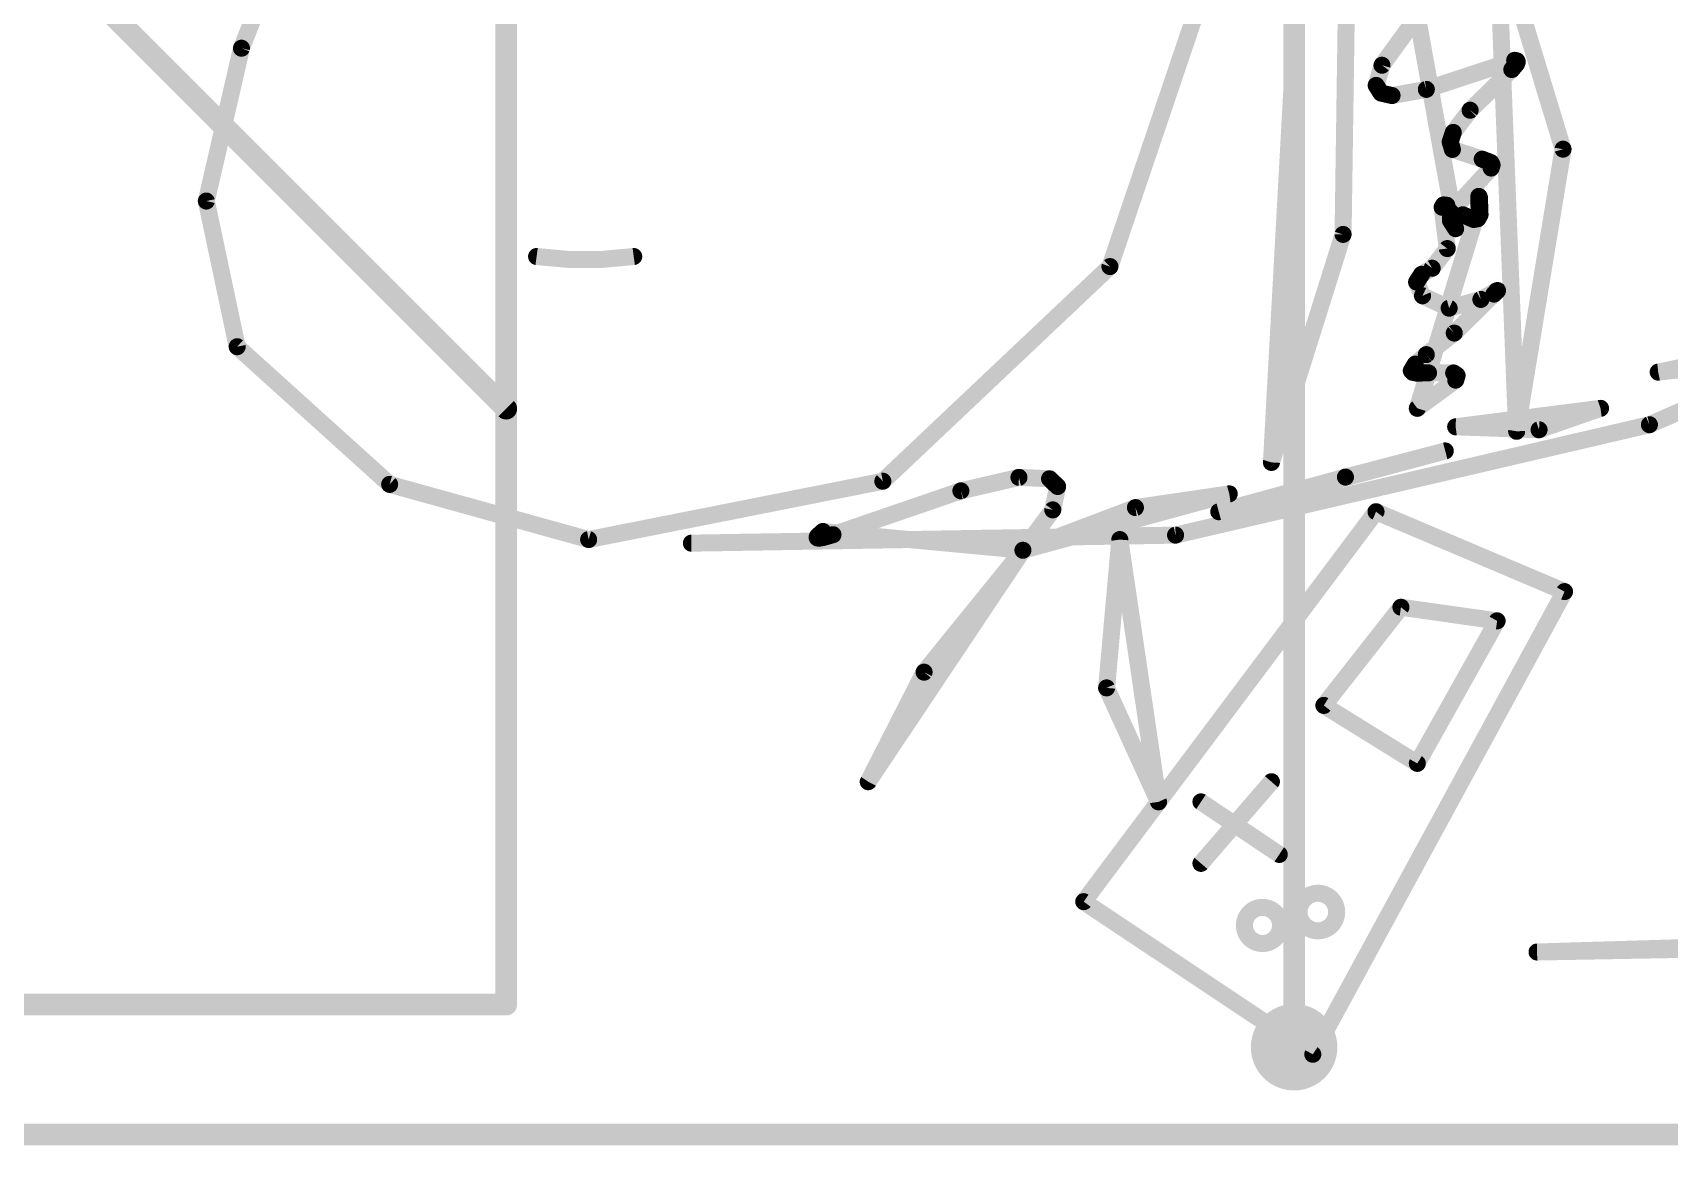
# Model space of a CAD drawing. Extents: x -10 to 314, y -10 to 86.
# Drawn here: x 181.94 to 201.15, y -9.65 to 3.42 of the extents above; entities that cross this region are included whole.
import ezdxf

# ---------------------------------------------------------------- set-up
doc = ezdxf.new("R2010")
doc.units = 0
for name, color, linetype in [('1', 12, 'CONTINUOUS'), ('18', 110, 'CONTINUOUS'), ('20', 31, 'CONTINUOUS'), ('37', 253, 'CONTINUOUS')]:
    doc.layers.add(name, color=color, linetype=linetype)

# ---------------------------------------------------------------- blocks, each defined once
blk = doc.blocks.new('ROUNDV')
at = {"const_width": 0.5}
blk.add_lwpolyline([(0, -0.25, 1), (0, 0.25, 1), (0, -0.25)], format="xyb", dxfattribs=at)

msp = doc.modelspace()

# ---------------------------------------------------------------- linework, layer by layer
at = {"layer": '1', "const_width": 0.254}
for points in [[(196.75, -8.5), (196.75, 7)], [(187.5, 4.25), (187.5, -1)], [(187.5, -1), (182.75, 3.75)], [(187.5, -1), (187.5, -8)], [(187.5, -8), (172, -8)], [(309.5625, -9.525), (-4.7625, -9.525)]]:
    msp.add_lwpolyline(points, dxfattribs=at)
at = {"layer": '1', "const_width": 0.127}
for points in [[(187.5635, -1, 1), (187.4365, -1)], [(187.4365, -1, 1), (187.5635, -1)], [(187.4551, -1.0449, 1), (187.5449, -0.9551)], [(187.5, -8.0635, 1), (187.5, -7.9365)], [(187.4365, -8, 1), (187.5635, -8)], [(196.6865, -8.5, 1), (196.8135, -8.5)]]:
    msp.add_lwpolyline(points, format="xyb", dxfattribs=at)
at = {"layer": '20', "const_width": 0.1524}
msp.add_lwpolyline([(-4.7625, -9.525), (309.5625, -9.525)], dxfattribs=at)
at = {"layer": '37', "const_width": 0.2}
for points in [[(197.0222, 8.2139), (196.484, -1.6312)], [(185.7086, 6.5686), (184.3912, 3.2344)], [(199.9077, 2.0487), (199.1337, 4.5935)], [(199.1337, 4.5935), (199.3629, -1.2653)], [(194.588, 0.6697), (195.7081, 3.9819)], [(197.325, 1.0472), (197.3652, 3.8352)], [(197.7818, 3.0341), (198.1966, 3.6065)], [(198.1966, 3.6065), (198.6468, 1.1143)], [(184.3912, 3.2344), (183.9786, 1.4391)], [(197.7138, 2.7974), (197.7818, 3.0341)], [(199.3396, 3.0923), (198.3028, 2.7506)], [(198.8169, 2.5061), (199.306, 2.9837)], [(199.306, 2.9837), (199.3619, 3.0515)], [(199.3652, 3.0862), (199.3396, 3.0923)], [(199.3619, 3.0515), (199.3702, 3.073)], [(199.3702, 3.073), (199.3652, 3.0862)], [(197.7706, 2.7075), (197.7138, 2.7974)], [(197.8998, 2.6784), (197.7706, 2.7075)], [(198.3028, 2.7506), (197.8998, 2.6784)], [(198.6188, 2.2449), (198.8169, 2.5061)], [(198.5829, 2.1339), (198.6188, 2.2449)], [(200.9217, -1.188), (209.129, 2.3821)], [(198.6087, 2.0458), (198.5829, 2.1339)], [(198.9587, 1.9307), (198.6087, 2.0458)], [(199.3629, -1.2653), (199.9077, 2.0487)], [(198.5877, 1.3103), (199.0633, 1.8268)], [(199.0603, 1.8912), (198.9587, 1.9307)], [(199.0746, 1.8625), (199.0603, 1.8912)], [(199.0633, 1.8268), (199.0746, 1.8625)], [(183.9786, 1.4391), (184.341, -0.2719)], [(198.919, 1.4931), (198.9175, 1.4888)], [(198.9175, 1.4888), (198.9213, 1.3785)], [(198.9197, 1.4936), (198.919, 1.4931)], [(198.9205, 1.4936), (198.9197, 1.4936)], [(198.9258, 1.4824), (198.9205, 1.4936)], [(198.933, 1.2772), (198.9258, 1.4824)], [(198.9213, 1.3785), (198.1966, -0.9957)], [(198.4883, 1.366), (198.5044, 1.3932)], [(198.5482, 0.8809), (198.4883, 1.366)], [(198.5044, 1.3932), (198.543, 1.3894)], [(198.543, 1.3894), (198.7302, 1.2775)], [(198.5851, 1.211), (198.5877, 1.3103)], [(198.7302, 1.2775), (198.8593, 1.2227)], [(198.9061, 1.2316), (198.933, 1.2772)], [(198.6468, 1.1143), (198.5851, 1.211)], [(198.8593, 1.2227), (198.9061, 1.2316)], [(196.484, -1.6312), (197.325, 1.0472)], [(198.3709, 0.6499), (198.5482, 0.8809)], [(191.9215, -1.852), (194.588, 0.6697)], [(198.1882, 0.4873), (198.2472, 0.5786)], [(198.2578, 0.3264), (198.1882, 0.4873)], [(198.2472, 0.5786), (198.3709, 0.6499)], [(198.5705, 0.1807), (198.2578, 0.3264)], [(198.6302, -0.1117), (199.0962, 0.3461)], [(199.1288, 0.385), (198.9431, 0.2835)], [(199.0962, 0.3461), (199.1374, 0.3861)], [(199.1384, 0.3882), (199.1288, 0.385)], [(199.1374, 0.3861), (199.1384, 0.3882)], [(198.9431, 0.2835), (198.5705, 0.1807)], [(204.4601, 0.1419), (201.0248, -0.5701)], [(184.341, -0.2719), (186.1311, -1.8888)], [(198.3023, -0.3649), (198.6302, -0.1117)], [(198.1261, -0.5538), (198.1727, -0.4762)], [(198.1727, -0.4762), (198.3023, -0.3649)], [(201.0248, -0.5701), (202.9791, -0.3592)], [(198.1438, -0.5729), (198.1261, -0.5538)], [(198.1877, -0.5817), (198.1438, -0.5729)], [(198.3285, -0.5792), (198.1877, -0.5817)], [(198.1966, -0.9957), (198.6473, -0.6641)], [(198.6234, -0.5801), (198.3285, -0.5792)], [(198.6639, -0.6089), (198.6234, -0.5801)], [(198.6473, -0.6641), (198.6639, -0.6089)], [(200.348, -0.9957), (198.6468, -1.2125)], [(199.6262, -1.2476), (200.348, -0.9957)], [(195.3583, -2.485), (200.9217, -1.188)], [(198.6468, -1.2125), (199.6262, -1.2476)], [(198.5249, -1.4964), (195.8658, -2.21)], [(197.353, -1.8033), (198.5249, -1.4964)], [(192.8375, -1.9648), (193.5196, -1.8064)], [(193.5196, -1.8064), (193.8787, -1.8233)], [(193.8787, -1.8233), (193.9737, -1.9137)], [(195.8658, -2.21), (197.353, -1.8033)], [(186.1311, -1.8888), (188.4675, -2.5369)], [(188.4675, -2.5369), (191.9215, -1.852)], [(191.3364, -2.4799), (192.8375, -1.9648)], [(195.9889, -2.0005), (193.5662, -2.6627)], [(193.9737, -1.9137), (193.9167, -2.1885)], [(194.8869, -2.1619), (195.9889, -2.0005)], [(193.5662, -2.6627), (194.8869, -2.1619)], [(193.9167, -2.1885), (193.5662, -2.6627)], [(197.7119, -2.21), (194.2801, -6.7904)], [(199.9251, -3.1485), (197.7119, -2.21)], [(189.6735, -2.5794), (195.3583, -2.485)], [(191.1557, -2.498), (191.1501, -2.5099)], [(191.1501, -2.5099), (191.1507, -2.5141)], [(191.1507, -2.5141), (191.1534, -2.5173)], [(191.1534, -2.5173), (191.166, -2.5204)], [(191.2169, -2.4423), (191.1557, -2.498)], [(191.166, -2.5204), (191.1821, -2.5197)], [(191.1821, -2.5197), (191.224, -2.512)], [(193.5662, -2.6627), (191.2169, -2.4423)], [(191.224, -2.512), (191.3364, -2.4799)], [(194.7039, -2.5369), (194.5487, -4.2797)], [(195.1583, -5.6182), (194.7039, -2.5369)], [(191.7502, -5.3818), (193.5662, -2.6627)], [(193.5662, -2.6627), (192.4059, -4.0947)], [(196.9695, -8.5833), (199.9251, -3.1485)], [(198.0044, -3.332), (197.0994, -4.4853)], [(199.1337, -3.4922), (198.0044, -3.332)], [(198.1966, -5.1661), (199.1337, -3.4922)], [(192.4059, -4.0947), (191.7502, -5.3818)], [(194.5487, -4.2797), (195.1583, -5.6182)], [(197.0994, -4.4853), (198.1966, -5.1661)], [(196.484, -5.3818), (195.6564, -6.3407)], [(195.6564, -5.6182), (196.576, -6.2357)], [(194.2801, -6.7904), (196.9695, -8.5833)], [(206.8251, -7.1661), (199.6025, -7.3818)], [(199.6025, -7.3818), (203.6487, -7.3091)]]:
    msp.add_lwpolyline(points, dxfattribs=at)
at = {"layer": '37'}
for points, const_width in [([(184.3447, 3.2527, 1), (184.4377, 3.216)], 0.1), ([(184.4399, 3.2232, 1), (184.3424, 3.2455)], 0.1), ([(197.7414, 3.0635, 1), (197.8223, 3.0048)], 0.1), ([(197.8299, 3.0203, 1), (197.7338, 3.0479)], 0.1), ([(199.3409, 2.9479, 1), (199.2711, 3.0195)], 0.1), ([(199.3512, 3.1409, 1), (199.328, 3.0437)], 0.1), ([(199.3152, 3.0695, 1), (199.4086, 3.0336)], 0.1), ([(199.412, 3.1038, 1), (199.3184, 3.0686)], 0.1), ([(199.4005, 3.0197, 1), (199.3233, 3.0833)], 0.1), ([(199.3234, 3.0554, 1), (199.417, 3.0906)], 0.1), ([(199.4168, 3.055, 1), (199.3235, 3.0909)], 0.1), ([(199.3553, 3.0448, 1), (199.324, 3.1398)], 0.1), ([(199.3536, 3.0376, 1), (199.3768, 3.1348)], 0.1), ([(197.7561, 2.8241, 1), (197.6715, 2.7707)], 0.1), ([(199.2674, 3.0155, 1), (199.3446, 2.9519)], 0.1), ([(197.6657, 2.8112, 1), (197.7619, 2.7836)], 0.1), ([(197.7816, 2.7563, 1), (197.7596, 2.6587)], 0.1), ([(197.7283, 2.6808, 1), (197.8129, 2.7342)], 0.1), ([(197.8909, 2.7276, 1), (197.9086, 2.6291)], 0.1), ([(197.8887, 2.6296, 1), (197.9108, 2.7271)], 0.1), ([(198.2872, 2.7981, 1), (198.3185, 2.7031)], 0.1), ([(198.3116, 2.7014, 1), (198.294, 2.7998)], 0.1), ([(198.7819, 2.5419, 1), (198.8518, 2.4703)], 0.1), ([(198.8567, 2.4759, 1), (198.777, 2.5363)], 0.1), ([(198.579, 2.2751, 1), (198.6587, 2.2147)], 0.1), ([(198.6664, 2.2295, 1), (198.5713, 2.2603)], 0.1), ([(198.6309, 2.148, 1), (198.535, 2.1199)], 0.1), ([(198.5354, 2.1493, 1), (198.6305, 2.1185)], 0.1), ([(198.6243, 2.0933, 1), (198.5931, 1.9983)], 0.1), ([(199.957, 2.0406, 1), (199.8583, 2.0568)], 0.1), ([(198.5607, 2.0317, 1), (198.6567, 2.0598)], 0.1), ([(198.9768, 1.9773, 1), (198.9406, 1.8841)], 0.1), ([(198.9431, 1.8832, 1), (198.9743, 1.9782)], 0.1), ([(199.1051, 1.9134, 1), (199.0155, 1.869)], 0.1), ([(199.1, 1.793, 1), (199.0265, 1.8607)], 0.1), ([(199.1222, 1.8474, 1), (199.0269, 1.8776)], 0.1), ([(199.0298, 1.8403, 1), (199.1194, 1.8847)], 0.1), ([(199.0422, 1.8446, 1), (199.0785, 1.9378)], 0.1), ([(199.8598, 2.0342, 1), (199.9555, 2.0633)], 0.1), ([(199.0156, 1.842, 1), (199.1109, 1.8117)], 0.1), ([(184.0275, 1.4495, 1), (183.9297, 1.4288)], 0.1), ([(198.9675, 1.4906, 1), (198.8675, 1.4871)], 0.1), ([(198.8704, 1.5056, 1), (198.9646, 1.472)], 0.1), ([(198.8891, 1.5332, 1), (198.9489, 1.453)], 0.1), ([(198.9245, 1.5434, 1), (198.9149, 1.4439)], 0.1), ([(198.9656, 1.5152, 1), (198.8754, 1.472)], 0.1), ([(198.9661, 1.4763, 1), (198.8719, 1.5099)], 0.1), ([(198.9758, 1.4841, 1), (198.8758, 1.4806)], 0.1), ([(198.8807, 1.4608, 1), (198.9709, 1.504)], 0.1), ([(198.9496, 1.4535, 1), (198.8898, 1.5337)], 0.1), ([(198.9157, 1.4438, 1), (198.9252, 1.5433)], 0.1), ([(183.9298, 1.4503, 1), (184.0273, 1.4279)], 0.1), ([(198.5379, 1.3722, 1), (198.4387, 1.3599)], 0.1), ([(198.4453, 1.3915, 1), (198.5313, 1.3406)], 0.1), ([(198.5094, 1.443, 1), (198.4994, 1.3435)], 0.1), ([(198.5474, 1.3677, 1), (198.4614, 1.4187)], 0.1), ([(198.5687, 1.4323, 1), (198.5174, 1.3465)], 0.1), ([(198.6377, 1.309, 1), (198.5377, 1.3116)], 0.1), ([(198.5509, 1.3442, 1), (198.6245, 1.2764)], 0.1), ([(198.538, 1.3396, 1), (198.548, 1.4391)], 0.1), ([(198.7497, 1.3235, 1), (198.7106, 1.2315)], 0.1), ([(198.7045, 1.2346, 1), (198.7558, 1.3204)], 0.1), ([(198.8713, 1.3768, 1), (198.9713, 1.3803)], 0.1), ([(198.9691, 1.3639, 1), (198.8735, 1.3931)], 0.1), ([(198.9761, 1.2519, 1), (198.8899, 1.3026)], 0.1), ([(198.6273, 1.2379, 1), (198.543, 1.1841)], 0.1), ([(198.5351, 1.2123, 1), (198.6351, 1.2097)], 0.1), ([(198.5976, 1.1054, 1), (198.696, 1.1232)], 0.1), ([(198.6047, 1.0874, 1), (198.689, 1.1412)], 0.1), ([(198.85, 1.2718, 1), (198.8686, 1.1735)], 0.1), ([(198.8398, 1.1766, 1), (198.8788, 1.2687)], 0.1), ([(198.863, 1.2569, 1), (198.9492, 1.2062)], 0.1), ([(198.883, 1.2755, 1), (198.983, 1.279)], 0.1), ([(198.9154, 1.1824, 1), (198.8968, 1.2807)], 0.1), ([(197.275, 1.0479, 1), (197.375, 1.0465)], 0.1), ([(197.3727, 1.0322, 1), (197.2773, 1.0622)], 0.1), ([(198.5879, 0.8505, 1), (198.5086, 0.9114)], 0.1), ([(187.8564, 0.7875, 0.0684), (188.9967, 0.7875)], 0.2), ([(187.8632, 0.837, 1), (187.8496, 0.738)], 0.1), ([(189.0035, 0.738, 1), (188.9899, 0.837)], 0.1), ([(194.6223, 0.6333, 1), (194.5536, 0.706)], 0.1), ([(198.4986, 0.8748, 1), (198.5979, 0.8871)], 0.1), ([(194.5406, 0.6857, 1), (194.6353, 0.6537)], 0.1), ([(198.2341, 0.5072, 1), (198.1423, 0.4675)], 0.1), ([(198.2222, 0.622, 1), (198.2722, 0.5353)], 0.1), ([(198.2892, 0.5515, 1), (198.2052, 0.6058)], 0.1), ([(198.3312, 0.6804, 1), (198.4106, 0.6195)], 0.1), ([(198.3959, 0.6066, 1), (198.3459, 0.6933)], 0.1), ([(198.1462, 0.5145, 1), (198.2302, 0.4602)], 0.1), ([(198.2789, 0.3717, 1), (198.2367, 0.281)], 0.1), ([(198.2119, 0.3065, 1), (198.3037, 0.3462)], 0.1), ([(199.0613, 0.382, 1), (199.131, 0.3102)], 0.1), ([(199.1312, 0.3104, 1), (199.0611, 0.3818)], 0.1), ([(199.1127, 0.4323, 1), (199.1449, 0.3376)], 0.1), ([(199.0922, 0.4076, 1), (199.1825, 0.3646)], 0.1), ([(199.1835, 0.3667, 1), (199.0932, 0.4097)], 0.1), ([(199.1722, 0.3503, 1), (199.1025, 0.422)], 0.1), ([(199.1528, 0.3411, 1), (199.1048, 0.4288)], 0.1), ([(199.1544, 0.3409, 1), (199.1223, 0.4355)], 0.1), ([(198.5572, 0.2288, 1), (198.5838, 0.1325)], 0.1), ([(198.5494, 0.1353, 1), (198.5916, 0.226)], 0.1), ([(198.9191, 0.3273, 1), (198.9671, 0.2396)], 0.1), ([(198.9564, 0.2353, 1), (198.9298, 0.3317)], 0.1), ([(184.3746, -0.2348, 1), (184.3075, -0.309)], 0.1), ([(198.5952, -0.076, 1), (198.6653, -0.1473)], 0.1), ([(198.6608, -0.1513, 1), (198.5997, -0.0721)], 0.1), ([(184.2921, -0.2822, 1), (184.39, -0.2615)], 0.1), ([(198.2155, -0.5019, 1), (198.1298, -0.4505)], 0.1), ([(198.2717, -0.3253, 1), (198.3328, -0.4045)], 0.1), ([(198.3348, -0.4029, 1), (198.2697, -0.327)], 0.1), ([(198.1627, -0.5198, 1), (198.0894, -0.5878)], 0.1), ([(198.0832, -0.5281, 1), (198.1689, -0.5795)], 0.1), ([(198.1536, -0.5239, 1), (198.134, -0.622)], 0.1), ([(198.1071, -0.6069, 1), (198.1805, -0.5389)], 0.1), ([(198.1401, -0.4383, 1), (198.2052, -0.5141)], 0.1), ([(198.1868, -0.5317, 1), (198.1886, -0.6317)], 0.1), ([(198.1779, -0.6307, 1), (198.1975, -0.5326)], 0.1), ([(198.3287, -0.5292, 1), (198.3284, -0.6291)], 0.1), ([(198.3294, -0.6291, 1), (198.3276, -0.5292)], 0.1), ([(198.6524, -0.5394, 1), (198.5944, -0.6208)], 0.1), ([(198.7118, -0.6233, 1), (198.616, -0.5946)], 0.1), ([(198.677, -0.7044, 1), (198.6177, -0.6238)], 0.1), ([(198.6232, -0.6301, 1), (198.6236, -0.5301)], 0.1), ([(198.6349, -0.6496, 1), (198.6929, -0.5682)], 0.1), ([(201.0194, -0.5204, 1), (201.0301, -0.6198)], 0.1), ([(201.0146, -0.5212, 1), (201.0349, -0.6191)], 0.1), ([(198.5994, -0.6498, 1), (198.6952, -0.6784)], 0.1), ([(198.167, -0.9554, 1), (198.2263, -1.036)], 0.1), ([(198.1488, -0.9811, 1), (198.2445, -1.0103)], 0.1), ([(200.3644, -1.0429, 1), (200.3315, -0.9485)], 0.1), ([(200.3543, -1.0453, 1), (200.3416, -0.9461)], 0.1), ([(198.6405, -1.1629, 1), (198.6532, -1.2621)], 0.1), ([(198.6486, -1.1626, 1), (198.6451, -1.2625)], 0.1), ([(199.6097, -1.2004, 1), (199.6427, -1.2948)], 0.1), ([(199.6244, -1.2975, 1), (199.628, -1.1976)], 0.1), ([(200.9018, -1.1422, 1), (200.9417, -1.2339)], 0.1), ([(200.9331, -1.2367, 1), (200.9104, -1.1393)], 0.1), ([(199.3136, -1.2572, 1), (199.4122, -1.2734)], 0.1), ([(199.3129, -1.2673, 1), (199.4129, -1.2634)], 0.1), ([(198.5378, -1.5446, 1), (198.5119, -1.4481)], 0.1), ([(198.5375, -1.5447, 1), (198.5122, -1.448)], 0.1), ([(193.5219, -1.7565, 1), (193.5172, -1.8564)], 0.1), ([(193.5309, -1.8551, 1), (193.5083, -1.7577)], 0.1), ([(193.9131, -1.7871, 1), (193.8442, -1.8595)], 0.1), ([(193.8763, -1.8733, 1), (193.881, -1.7734)], 0.1), ([(196.4363, -1.6162, 1), (196.5317, -1.6462)], 0.1), ([(196.4341, -1.6285, 1), (196.534, -1.6339)], 0.1), ([(197.3403, -1.7549, 1), (197.3657, -1.8516)], 0.1), ([(197.3662, -1.8515, 1), (197.3398, -1.7551)], 0.1), ([(186.1444, -1.8407, 1), (186.1177, -1.937)], 0.1), ([(186.0975, -1.9259, 1), (186.1646, -1.8517)], 0.1), ([(191.8871, -1.8156, 1), (191.9558, -1.8883)], 0.1), ([(191.9312, -1.901, 1), (191.9118, -1.8029)], 0.1), ([(192.8261, -1.9161, 1), (192.8488, -2.0135)], 0.1), ([(192.8537, -2.0121, 1), (192.8212, -1.9175)], 0.1), ([(194.0226, -1.9239, 1), (193.9247, -1.9036)], 0.1), ([(193.9392, -1.95, 1), (194.0081, -1.8775)], 0.1), ([(196.0021, -2.0487, 1), (195.9757, -1.9522)], 0.1), ([(195.9962, -2.0499, 1), (195.9817, -1.951)], 0.1), ([(193.9569, -2.2182, 1), (193.8764, -2.1588)], 0.1), ([(194.8797, -2.1124, 1), (194.8942, -2.2113)], 0.1), ([(194.9047, -2.2086, 1), (194.8692, -2.1151)], 0.1), ([(195.8528, -2.1617, 1), (195.8788, -2.2583)], 0.1), ([(195.8526, -2.1618, 1), (195.879, -2.2582)], 0.1), ([(197.7314, -2.1639, 1), (197.6924, -2.256)], 0.1), ([(197.7519, -2.24, 1), (197.6719, -2.18)], 0.1), ([(193.8677, -2.1783, 1), (193.9656, -2.1987)], 0.1), ([(188.4578, -2.4878, 1), (188.4772, -2.5859)], 0.1), ([(188.4541, -2.585, 1), (188.4809, -2.4887)], 0.1), ([(189.6727, -2.5294, 1), (189.6743, -2.6294)], 0.1), ([(191.1997, -2.5033, 1), (191.1006, -2.5164)], 0.1), ([(191.1049, -2.4887, 1), (191.1954, -2.5311)], 0.1), ([(191.1885, -2.4814, 1), (191.1129, -2.5468)], 0.1), ([(191.1011, -2.5207, 1), (191.2003, -2.5076)], 0.1), ([(191.1655, -2.4687, 1), (191.1413, -2.5658)], 0.1), ([(191.122, -2.461, 1), (191.1894, -2.5349)], 0.1), ([(191.201, -2.5192, 1), (191.1104, -2.4768)], 0.1), ([(191.1156, -2.55, 1), (191.1912, -2.4845)], 0.1), ([(191.1639, -2.4704, 1), (191.1681, -2.5703)], 0.1), ([(191.1731, -2.4705, 1), (191.1912, -2.5689)], 0.1), ([(191.1539, -2.5689, 1), (191.1781, -2.4719)], 0.1), ([(191.2215, -2.3925, 1), (191.2122, -2.4921)], 0.1), ([(191.2102, -2.464, 1), (191.2377, -2.5601)], 0.1), ([(191.1842, -2.5697, 1), (191.18, -2.4698)], 0.1), ([(191.2505, -2.4792, 1), (191.1832, -2.4053)], 0.1), ([(191.233, -2.5612, 1), (191.2149, -2.4629)], 0.1), ([(191.3201, -2.4326, 1), (191.3526, -2.5272)], 0.1), ([(191.3501, -2.528, 1), (191.3226, -2.4319)], 0.1), ([(194.7534, -2.5296, 1), (194.6544, -2.5442)], 0.1), ([(194.7537, -2.5413, 1), (194.6541, -2.5324)], 0.1), ([(195.347, -2.4363, 1), (195.3697, -2.5337)], 0.1), ([(195.3591, -2.535, 1), (195.3575, -2.435)], 0.1), ([(193.553, -2.6145, 1), (193.5794, -2.7109)], 0.1), ([(193.5485, -2.6159, 1), (193.5839, -2.7094)], 0.1), ([(193.526, -2.633, 1), (193.6064, -2.6924)], 0.1), ([(193.6078, -2.6905, 1), (193.5246, -2.6349)], 0.1), ([(193.6051, -2.6942, 1), (193.5274, -2.6312)], 0.1), ([(193.5615, -2.7125, 1), (193.5709, -2.6129)], 0.1), ([(199.969, -3.1724, 1), (199.8811, -3.1246)], 0.1), ([(199.9055, -3.1945, 1), (199.9446, -3.1024)], 0.1), ([(198.0114, -3.2825, 1), (197.9974, -3.3815)], 0.1), ([(198.0437, -3.3629, 1), (197.9651, -3.3011)], 0.1), ([(199.1773, -3.5166, 1), (199.0901, -3.4678)], 0.1), ([(199.1267, -3.5417, 1), (199.1407, -3.4427)], 0.1), ([(192.367, -4.0632, 1), (192.4447, -4.1261)], 0.1), ([(192.4504, -4.1174, 1), (192.3613, -4.072)], 0.1), ([(194.5942, -4.259, 1), (194.5032, -4.3004)], 0.1), ([(194.4989, -4.2753, 1), (194.5985, -4.2841)], 0.1), ([(197.1257, -4.4428, 1), (197.073, -4.5278)], 0.1), ([(197.06, -4.4545, 1), (197.1387, -4.5162)], 0.1), ([(198.153, -5.1417, 1), (198.2403, -5.1905)], 0.1), ([(198.1703, -5.2086, 1), (198.223, -5.1236)], 0.1), ([(191.7086, -5.354, 1), (191.7917, -5.4096)], 0.1), ([(191.7056, -5.3591, 1), (191.7947, -5.4045)], 0.1), ([(196.5219, -5.4144, 1), (196.4462, -5.3491)], 0.1), ([(195.1089, -5.6255, 1), (195.2078, -5.6109)], 0.1), ([(195.1128, -5.639, 1), (195.2038, -5.5975)], 0.1), ([(195.6843, -5.5767, 1), (195.6286, -5.6597)], 0.1), ([(196.5481, -6.2772, 1), (196.6039, -6.1941)], 0.1), ([(195.6186, -6.3081, 1), (195.6943, -6.3734)], 0.1), ([(194.3078, -6.7488, 1), (194.2524, -6.832)], 0.1), ([(194.2401, -6.7604, 1), (194.3201, -6.8204)], 0.1), ([(197.0292, -7.1329, 1), (197.0292, -6.6915, 1), (197.0292, -7.1329)], 0.2), ([(196.379, -7.282, 1), (196.379, -6.8576, 1), (196.379, -7.282)], 0.2), ([(199.6016, -7.3318, 1), (199.6034, -7.4318)], 0.1), ([(199.601, -7.3318, 1), (199.604, -7.4318)], 0.1), ([(196.9256, -8.5594, 1), (197.0134, -8.6072)], 0.1), ([(196.9418, -8.6249, 1), (196.9973, -8.5417)], 0.1)]:
    msp.add_lwpolyline(points, format="xyb", dxfattribs=dict(at, const_width=const_width))

# ---------------------------------------------------------------- block references
at = {"layer": '18', "xscale": 1.016, "yscale": 1.016}
msp.add_blockref('ROUNDV', (196.75, -8.5), dxfattribs=at)
msp.add_blockref('ROUNDV', (196.75, -8.5), dxfattribs=at)

doc.saveas('drawing.dxf')
